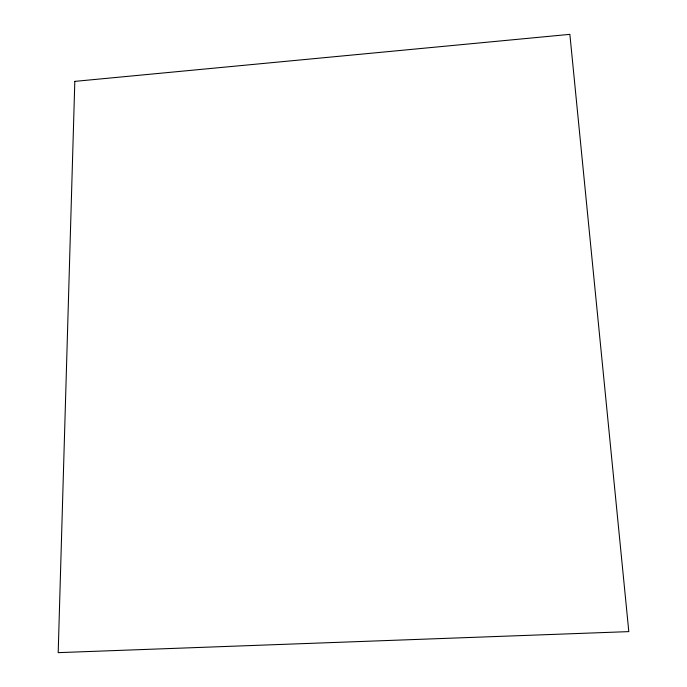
<?xml version="1.0" encoding="UTF-8"?>
<svg xmlns="http://www.w3.org/2000/svg" width="687" height="687" viewBox="0 0 687 687"><rect width="100%" height="100%" fill="white"/><g stroke="black" fill="none" stroke-linecap="round" stroke-linejoin="round"><path stroke-width="1.03" d="M74.814 81.375L58.189 652.65L628.811 631.619L569.866 34.35L74.814 81.375"/></g></svg>
